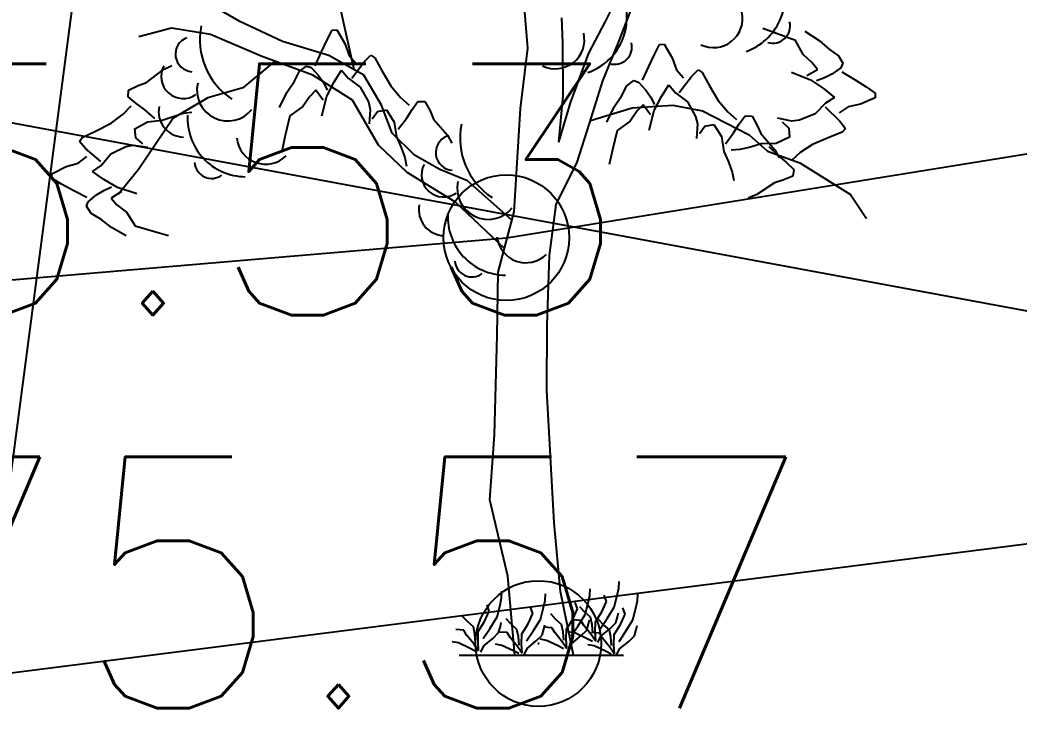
# Model space of a CAD drawing. Header units: millimetres. Extents: x 524954 to 526204, y 9523489 to 9524010.
# Drawn here: x 525456.763 to 525460.741, y 9523649.047 to 9523651.88 of the extents above; entities that cross this region are included whole.
import ezdxf

# ---------------------------------------------------------------- set-up
doc = ezdxf.new("R2010")
doc.units = ezdxf.units.MM
doc.header["$PDMODE"] = 32
doc.header["$PDSIZE"] = 0.5
doc.linetypes.add('ACAD_ISO12W100', pattern=[21, 12, -3, 0, -3, 0, -3])
for name, color, linetype in [('Arbre', 34, 'ACAD_ISO12W100'), ('Bord_Route_Existante', 6, 'Continuous'), ("Route - Bretelle d'entrée - Tabulations", 7, 'Continuous'), ('Route - Route de la corniche de Brazzaville - Restitution en plan - GEM_VOIE 2', 7, 'Continuous'), ('TopoAlt', 3, 'Continuous'), ('TOPOJIS', 7, 'Continuous')]:
    doc.layers.add(name, color=color, linetype=linetype)
doc.layers.add('Bord_Route_Existante_POLY3D', color=6, linetype='Continuous', plot=False)
doc.layers.add('Trottoir', color=7, linetype='Continuous', true_color=0xff6666)
doc.styles.add('Simplex 1.0', font='Simplex.shx', dxfattribs={"width": 0.99, "height": 1})

# ---------------------------------------------------------------- blocks, each defined once
blk = doc.blocks.new('TCPOINT M')
at = {"color": 0}
blk.add_point((0, 0), dxfattribs=at)
at = {"layer": 'TopoAlt', "style": 'Simplex 1.0', "width": 0.99}
blk.add_attdef('ALT', (0.15, 0.15), '', height=1, dxfattribs=at)
blk = doc.blocks.new('v088')
at = {"linetype": 'Continuous'}
for p, q in [((-0.1073, 4.8293), (-0.1646, 5.4873)), ((0.5102, 5.0412), (0.6713, 5.3679)), ((-1.5592, 4.9668), (-1.6346, 5.3011)), ((0.6191, 4.888), (0.7312, 5.1764)), ((-2.4003, 5.0425), (-2.6206, 5.1685)), ((-2.0611, 4.8817), (-2.4003, 5.0425)), ((0.1717, 4.8724), (0.1613, 5.0712)), ((0.3786, 4.7897), (0.5102, 5.0412)), ((-2.9464, 4.9876), (-3.2062, 4.92)), ((-2.6344, 4.9381), (-2.9464, 4.9876)), ((-2.2328, 4.7662), (-2.6344, 4.9381)), ((-1.4917, 4.6586), (-1.5592, 4.9668)), ((-1.6919, 4.7713), (-2.0611, 4.8817)), ((0.1743, 4.4496), (0.1717, 4.8724)), ((0.489, 4.5681), (0.6191, 4.888)), ((-0.1657, 4.3492), (-0.1073, 4.8293)), ((0.2314, 4.3948), (0.3786, 4.7897)), ((-2.1227, 4.7254), (-2.3768, 4.5144)), ((-1.8192, 4.6131), (-2.2328, 4.7662)), ((-1.415, 4.6154), (-1.6919, 4.7713)), ((-1.2732, 4.3758), (-1.415, 4.6154)), ((-1.5041, 4.4145), (-1.8192, 4.6131)), ((0.3841, 4.2301), (0.489, 4.5681)), ((-2.3768, 4.5144), (-2.655, 4.434)), ((-2.655, 4.434), (-2.9315, 4.2727)), ((-1.2976, 4.0581), (-1.5041, 4.4145)), ((-1.1877, 4.1537), (-1.2732, 4.3758)), ((0.1384, 4.0819), (0.1743, 4.4496)), ((0.1384, 4.0819), (0.2314, 4.3948)), ((-0.2169, 3.5272), (-0.1657, 4.3492)), ((0.3911, 4.2526), (0.7235, 4.3553)), ((0.7235, 4.3553), (1.0465, 4.3745)), ((1.0465, 4.3745), (1.2838, 4.3297)), ((1.2838, 4.3297), (1.6547, 4.1385)), ((-2.9315, 4.2727), (-3.209, 3.8627)), ((0.2848, 3.9233), (0.3841, 4.2301)), ((-1.0099, 3.9771), (-1.1877, 4.1537)), ((1.6547, 4.1385), (1.8004, 4.0109)), ((-1.0692, 3.839), (-1.2976, 4.0581)), ((1.8004, 4.0109), (2.0573, 3.9168)), ((-0.8085, 3.8631), (-1.0099, 3.9771)), ((0.1177, 3.584), (0.2848, 3.9233)), ((2.0573, 3.9168), (2.4606, 3.664)), ((-3.209, 3.8627), (-3.3666, 3.6666)), ((-0.6849, 3.6045), (-1.0692, 3.839)), ((-0.589, 3.7744), (-0.8085, 3.8631)), ((-0.2343, 3.4611), (-0.589, 3.7744)), ((2.4606, 3.664), (2.589, 3.4739)), ((-0.2941, 3.234), (-0.6849, 3.6045)), ((0.064, 3.1786), (0.1177, 3.584)), ((-0.3436, 3.0457), (-0.2169, 3.5272)), ((0.0445, 2.6247), (0.064, 3.1786)), ((-0.3518, 2.5418), (-0.3436, 3.0457)), ((0.0429, 2.1085), (0.0445, 2.6247)), ((-0.3726, 1.7516), (-0.3518, 2.5418)), ((0.1022, 1.0525), (0.0429, 2.1085)), ((-0.4115, 1.2346), (-0.3726, 1.7516)), ((-0.2683, 0.6281), (-0.4115, 1.2346)), ((0.151, 0.5063), (0.1022, 1.0525)), ((-0.2127, 0), (-0.2683, 0.6281)), ((0.2565, 0), (0.151, 0.5063)), ((-0.6539, 0), (0.6539, 0))]:
    blk.add_line(p, q, dxfattribs=at)
at = {"color": 3, "linetype": 'Continuous'}
for p, q in [((-1.7068, 4.8945), (-1.6668, 4.9726)), ((-1.6668, 4.9726), (-1.6283, 4.976)), ((-1.6283, 4.976), (-1.5645, 4.8667)), ((1.8724, 4.9461), (1.762, 4.9854)), ((2.0224, 4.89), (1.8724, 4.9461)), ((2.0987, 4.9642), (2.2113, 4.8904)), ((-1.7514, 4.7999), (-1.7068, 4.8945)), ((-1.5645, 4.8667), (-1.5307, 4.7714)), ((0.8993, 4.7791), (0.9393, 4.8572)), ((0.9393, 4.8572), (0.9778, 4.8606)), ((0.9778, 4.8606), (1.0416, 4.7513)), ((2.0834, 4.7783), (2.0224, 4.89)), ((2.2113, 4.8904), (2.2929, 4.8185)), ((-1.8008, 4.6887), (-1.7514, 4.7999)), ((0.8546, 4.6845), (0.8993, 4.7791)), ((2.1569, 4.7135), (2.0834, 4.7783)), ((2.2929, 4.8185), (2.3654, 4.7691)), ((-1.5307, 4.7714), (-1.4755, 4.7074)), ((-1.5083, 4.5916), (-1.4112, 4.7196)), ((-1.4112, 4.7196), (-1.3587, 4.7727)), ((-1.3587, 4.7727), (-1.3272, 4.7513)), ((-1.3272, 4.7513), (-1.2679, 4.6451)), ((1.0416, 4.7513), (1.0754, 4.656)), ((2.1989, 4.6584), (2.1569, 4.7135)), ((2.3654, 4.7691), (2.4, 4.7096)), ((2.4, 4.7096), (2.383, 4.6739)), ((-3.1435, 4.5571), (-3.0095, 4.66)), ((-3.0095, 4.66), (-2.9439, 4.6918)), ((-1.9657, 4.5674), (-1.9257, 4.6454)), ((-1.9257, 4.6454), (-1.871, 4.6871)), ((-1.871, 4.6871), (-1.8334, 4.6747)), ((-1.8334, 4.6747), (-1.7744, 4.6115)), ((-1.6512, 4.5605), (-1.5907, 4.6542)), ((-1.5907, 4.6542), (-1.5392, 4.5896)), ((-1.2679, 4.6451), (-1.1988, 4.529)), ((0.8053, 4.5733), (0.8546, 4.6845)), ((1.0754, 4.656), (1.1306, 4.592)), ((1.1948, 4.6042), (1.2474, 4.6573)), ((1.2474, 4.6573), (1.2789, 4.6359)), ((1.2789, 4.6359), (1.3382, 4.5297)), ((1.9921, 4.6376), (2.1424, 4.5777)), ((2.1133, 4.6106), (2.1989, 4.6584)), ((2.3129, 4.6232), (2.2532, 4.5924)), ((2.383, 4.6739), (2.3129, 4.6232)), ((2.3928, 4.6398), (2.497, 4.577)), ((-3.2101, 4.5328), (-3.1435, 4.5571)), ((-2.0269, 4.4774), (-1.9657, 4.5674)), ((-1.7744, 4.6115), (-1.7365, 4.5561)), ((-1.7365, 4.5561), (-1.7054, 4.4954)), ((-1.7081, 4.4479), (-1.6512, 4.5605)), ((-1.5392, 4.5896), (-1.4434, 4.5178)), ((0.6804, 4.53), (0.7351, 4.5718)), ((0.7351, 4.5718), (0.7727, 4.5593)), ((0.7727, 4.5593), (0.8317, 4.4961)), ((0.9549, 4.4451), (1.0154, 4.5388)), ((1.0154, 4.5388), (1.0668, 4.4742)), ((1.0978, 4.4762), (1.1948, 4.6042)), ((2.1424, 4.5777), (2.247, 4.5072)), ((2.2532, 4.5924), (2.1892, 4.5691)), ((2.497, 4.577), (2.5853, 4.5209)), ((-3.2911, 4.4407), (-3.2867, 4.4956)), ((-3.2867, 4.4956), (-3.2101, 4.5328)), ((-2.0862, 4.3565), (-2.0269, 4.4774)), ((-1.7952, 4.494), (-1.8447, 4.4455)), ((-1.7371, 4.415), (-1.7952, 4.494)), ((-1.4434, 4.5178), (-1.3781, 4.401)), ((-1.1988, 4.529), (-1.1228, 4.4377)), ((0.6404, 4.452), (0.6804, 4.53)), ((0.8317, 4.4961), (0.8696, 4.4407)), ((1.0668, 4.4742), (1.1627, 4.4024)), ((1.3382, 4.5297), (1.4072, 4.4136)), ((2.247, 4.5072), (2.3325, 4.4356)), ((2.5853, 4.5209), (2.6578, 4.4715)), ((2.6578, 4.4715), (2.6564, 4.4329)), ((-3.2303, 4.3905), (-3.2911, 4.4407)), ((-3.1617, 4.3413), (-3.2303, 4.3905)), ((-1.8447, 4.4455), (-1.8998, 4.3645)), ((-1.7488, 4.2914), (-1.7081, 4.4479)), ((-1.3781, 4.401), (-1.3629, 4.3412)), ((-1.1228, 4.4377), (-1.0524, 4.3767)), ((-1.0302, 4.3418), (-0.9835, 4.4054)), ((-0.9835, 4.4054), (-0.9285, 4.4041)), ((-0.9285, 4.4041), (-0.8869, 4.3298)), ((0.5791, 4.362), (0.6404, 4.452)), ((0.8109, 4.3786), (0.7614, 4.3301)), ((0.869, 4.2996), (0.8109, 4.3786)), ((0.8696, 4.4407), (0.9007, 4.38)), ((0.898, 4.3325), (0.9549, 4.4451)), ((1.1627, 4.4024), (1.228, 4.2856)), ((1.4072, 4.4136), (1.4833, 4.3223)), ((2.262, 4.3926), (2.1788, 4.3064)), ((2.3325, 4.4356), (2.262, 4.3926)), ((2.5401, 4.3831), (2.4412, 4.3615)), ((2.6564, 4.4329), (2.5401, 4.3831)), ((-3.4268, 4.2328), (-3.3314, 4.3035)), ((-3.3314, 4.3035), (-3.2664, 4.3702)), ((-3.0788, 4.2707), (-3.1617, 4.3413)), ((-2.9333, 4.2859), (-2.8514, 4.3121)), ((-2.8514, 4.3121), (-2.7828, 4.3211)), ((-1.8998, 4.3645), (-2.0031, 4.2901)), ((-1.3629, 4.3412), (-1.3723, 4.2259)), ((-1.3485, 4.2656), (-1.3049, 4.3248)), ((-1.3049, 4.3248), (-1.2331, 4.3384)), ((-1.2331, 4.3384), (-1.1715, 4.2405)), ((-1.0754, 4.2705), (-1.0302, 4.3418)), ((-0.8869, 4.3298), (-0.8589, 4.2646)), ((0.5199, 4.2411), (0.5791, 4.362)), ((0.7614, 4.3301), (0.7063, 4.2491)), ((0.8572, 4.176), (0.898, 4.3325)), ((1.4833, 4.3223), (1.5536, 4.2613)), ((2.1788, 4.3064), (2.0548, 4.2561)), ((2.2601, 4.3616), (2.3751, 4.2494)), ((2.4412, 4.3615), (2.371, 4.3146)), ((-3.5467, 4.1705), (-3.4268, 4.2328)), ((-3.2386, 4.1877), (-3.1373, 4.2436)), ((-3.1373, 4.2436), (-3.0186, 4.2553)), ((-3.0186, 4.2553), (-2.9333, 4.2859)), ((-2.0031, 4.2901), (-2.0401, 4.1343)), ((-1.1715, 4.2405), (-1.153, 4.1227)), ((-1.1411, 4.1837), (-1.0754, 4.2705)), ((-0.8589, 4.2646), (-0.7485, 4.1368)), ((0.7063, 4.2491), (0.603, 4.1747)), ((1.228, 4.2856), (1.2432, 4.2258)), ((1.2432, 4.2258), (1.2338, 4.1105)), ((1.3011, 4.2094), (1.373, 4.223)), ((1.373, 4.223), (1.4346, 4.1251)), ((1.5307, 4.1551), (1.5759, 4.2264)), ((1.5759, 4.2264), (1.6226, 4.29)), ((1.6226, 4.29), (1.6776, 4.2887)), ((1.6776, 4.2887), (1.7191, 4.2144)), ((1.9936, 4.2484), (1.8803, 4.2721)), ((1.9168, 4.2436), (1.9701, 4.193)), ((2.0548, 4.2561), (1.9936, 4.2484)), ((2.3751, 4.2494), (2.4212, 4.1906)), ((-3.6561, 4.1174), (-3.5467, 4.1705)), ((-3.2291, 4.1152), (-3.2386, 4.1877)), ((-0.7485, 4.1368), (-0.7129, 4.0731)), ((0.603, 4.1747), (0.566, 4.0189)), ((1.2576, 4.1502), (1.3011, 4.2094)), ((1.465, 4.0683), (1.5307, 4.1551)), ((1.7191, 4.2144), (1.7472, 4.1493)), ((1.7472, 4.1493), (1.8576, 4.0214)), ((1.9701, 4.193), (1.9747, 4.12)), ((2.396, 4.1621), (2.2833, 4.1164)), ((2.4212, 4.1906), (2.396, 4.1621)), ((-3.6793, 4.0872), (-3.6561, 4.1174)), ((-3.6294, 4.0317), (-3.6793, 4.0872)), ((-3.3093, 4.0465), (-3.2488, 4.0583)), ((-3.2488, 4.0583), (-3.1342, 4.0423)), ((-3.1725, 4.0683), (-3.2291, 4.1152)), ((-2.0401, 4.1343), (-2.0653, 4.0199)), ((-1.153, 4.1227), (-1.1176, 4.0393)), ((1.4346, 4.1251), (1.4531, 4.0073)), ((1.7506, 4.0673), (1.6636, 4.0426)), ((1.8699, 4.071), (1.7506, 4.0673)), ((1.9747, 4.12), (1.8699, 4.071)), ((2.1595, 4.0623), (2.0595, 3.9982)), ((2.2833, 4.1164), (2.1595, 4.0623)), ((-3.5071, 3.9275), (-3.6294, 4.0317)), ((-3.5069, 3.8964), (-3.4297, 3.988)), ((-3.4297, 3.988), (-3.3093, 4.0465)), ((-1.1176, 4.0393), (-1.0867, 3.9591)), ((0.566, 4.0189), (0.5407, 3.9045)), ((1.4531, 4.0073), (1.4885, 3.9239)), ((1.5801, 4.0219), (1.511, 4.0175)), ((1.6636, 4.0426), (1.5801, 4.0219)), ((1.8097, 4.0479), (1.8877, 3.9719)), ((1.8576, 4.0214), (1.8932, 3.9577)), ((2.0595, 3.9982), (1.9902, 3.936)), ((-3.785, 3.8871), (-3.6878, 3.9154)), ((-3.6878, 3.9154), (-3.6208, 3.9668)), ((-1.0867, 3.9591), (-1.0738, 3.891)), ((1.4885, 3.9239), (1.5194, 3.8437)), ((1.8877, 3.9719), (1.9528, 3.9182)), ((1.9528, 3.9182), (2.0102, 3.864)), ((-3.8977, 3.8297), (-3.785, 3.8871)), ((-3.8965, 3.791), (-3.8977, 3.8297)), ((-3.5743, 3.8488), (-3.5069, 3.8964)), ((-3.4842, 3.783), (-3.5743, 3.8488)), ((1.5194, 3.8437), (1.5323, 3.7756)), ((2.0102, 3.864), (2.002, 3.8096)), ((-3.8209, 3.7466), (-3.8965, 3.791)), ((-3.729, 3.6966), (-3.8209, 3.7466)), ((-3.3751, 3.7197), (-3.4842, 3.783)), ((1.855, 3.7579), (1.7144, 3.6642)), ((1.9231, 3.7776), (1.855, 3.7579)), ((2.002, 3.8096), (1.9231, 3.7776)), ((-3.6208, 3.641), (-3.729, 3.6966)), ((-3.6087, 3.6076), (-3.5422, 3.6629)), ((-3.5422, 3.6629), (-3.4847, 3.6976)), ((-3.4847, 3.6976), (-3.4223, 3.7252)), ((-3.3439, 3.6889), (-3.4261, 3.6355)), ((-3.2212, 3.6701), (-3.3751, 3.7197)), ((1.7144, 3.6642), (1.6468, 3.6368)), ((-3.6232, 3.5708), (-3.6087, 3.6076)), ((-3.4261, 3.6355), (-3.3805, 3.5833)), ((-3.3805, 3.5833), (-3.3028, 3.5236)), ((-3.5847, 3.5138), (-3.6232, 3.5708)), ((-3.5091, 3.4694), (-3.5847, 3.5138)), ((-3.3028, 3.5236), (-3.2344, 3.4162)), ((-3.4228, 3.4031), (-3.5091, 3.4694)), ((-3.3055, 3.337), (-3.4228, 3.4031)), ((-3.2344, 3.4162), (-3.081, 3.3703)), ((-3.081, 3.3703), (-2.9682, 3.3386)), ((0.6155, 0.5313), (0.6179, 0.5842)), ((-0.3173, 0.4544), (-0.3149, 0.5073)), ((0.0288, 0.4351), (0.0313, 0.488)), ((0.3847, 0.4736), (0.3871, 0.5265)), ((0.6034, 0.4736), (0.6155, 0.5313)), ((0.7645, 0.4303), (0.7669, 0.4832)), ((-0.4159, 0.3486), (-0.4327, 0.3991)), ((-0.3294, 0.3967), (-0.3173, 0.4544)), ((0.0168, 0.3774), (0.0288, 0.4351)), ((0.2861, 0.3678), (0.2693, 0.4183)), ((0.3486, 0.3221), (0.3726, 0.4159)), ((0.3726, 0.4159), (0.3847, 0.4736)), ((0.4808, 0.3438), (0.5169, 0.4255)), ((0.5169, 0.4255), (0.5001, 0.476)), ((0.5794, 0.3798), (0.6034, 0.4736)), ((0.7525, 0.3726), (0.7645, 0.4303)), ((-0.452, 0.2669), (-0.4159, 0.3486)), ((-0.3534, 0.3029), (-0.3294, 0.3967)), ((-0.1058, 0.2476), (-0.0697, 0.3294)), ((-0.0697, 0.3294), (-0.0865, 0.3798)), ((-0.0072, 0.2837), (0.0168, 0.3774)), ((0.1154, 0.2837), (0.0745, 0.327)), ((0.25, 0.2861), (0.2861, 0.3678)), ((0.2933, 0.2332), (0.3486, 0.3221)), ((0.3462, 0.3414), (0.3053, 0.3847)), ((0.3919, 0.3005), (0.3462, 0.3414)), ((0.4303, 0.2645), (0.4808, 0.3438)), ((0.5241, 0.2909), (0.5794, 0.3798)), ((0.6058, 0.3029), (0.6131, 0.3366)), ((0.6299, 0.2428), (0.6659, 0.3246)), ((0.6659, 0.3246), (0.6491, 0.375)), ((0.7285, 0.2789), (0.7525, 0.3726)), ((-0.5866, 0.2645), (-0.6275, 0.3077)), ((-0.5409, 0.2236), (-0.5866, 0.2645)), ((-0.5025, 0.1875), (-0.452, 0.2669)), ((-0.4087, 0.214), (-0.3534, 0.3029)), ((-0.327, 0.226), (-0.3197, 0.2596)), ((-0.2404, 0.2452), (-0.2813, 0.2885)), ((-0.1947, 0.2043), (-0.2404, 0.2452)), ((-0.1563, 0.1683), (-0.1058, 0.2476)), ((-0.0625, 0.1947), (-0.0072, 0.2837)), ((0.0192, 0.2068), (0.0264, 0.2404)), ((0.1611, 0.2428), (0.1154, 0.2837)), ((0.1731, 0.1851), (0.1611, 0.2428)), ((0.1995, 0.2068), (0.25, 0.2861)), ((0.3149, 0.2741), (0.25, 0.2789)), ((0.3366, 0.2356), (0.3149, 0.2741)), ((0.3606, 0.1971), (0.375, 0.2452)), ((0.375, 0.2452), (0.3823, 0.2789)), ((0.4039, 0.2428), (0.3919, 0.3005)), ((0.4087, 0.1755), (0.4039, 0.2428)), ((0.4279, 0.1827), (0.4303, 0.2645)), ((0.4953, 0.2404), (0.4544, 0.2837)), ((0.4688, 0.2092), (0.5241, 0.2909)), ((0.5409, 0.1995), (0.4953, 0.2404)), ((0.5457, 0.2092), (0.5914, 0.2548)), ((0.5794, 0.1635), (0.6299, 0.2428)), ((0.5914, 0.2548), (0.6058, 0.3029)), ((0.6732, 0.1899), (0.7285, 0.2789)), ((-0.6179, 0.1971), (-0.6828, 0.2019)), ((-0.5962, 0.1587), (-0.6179, 0.1971)), ((-0.5289, 0.1659), (-0.5409, 0.2236)), ((-0.5241, 0.0986), (-0.5289, 0.1659)), ((-0.5049, 0.1058), (-0.5025, 0.1875)), ((-0.464, 0.1322), (-0.4087, 0.214)), ((-0.3871, 0.1322), (-0.3414, 0.1779)), ((-0.3414, 0.1779), (-0.327, 0.226)), ((-0.2717, 0.1779), (-0.3366, 0.1827)), ((-0.25, 0.1394), (-0.2717, 0.1779)), ((-0.1827, 0.1467), (-0.1947, 0.2043)), ((-0.1587, 0.0865), (-0.1563, 0.1683)), ((-0.1178, 0.113), (-0.0625, 0.1947)), ((0.0048, 0.1587), (0.0192, 0.2068)), ((0.0841, 0.2164), (0.0192, 0.2212)), ((0.1058, 0.1779), (0.0841, 0.2164)), ((0.1659, 0.1058), (0.1058, 0.1779)), ((0.1779, 0.1178), (0.1731, 0.1851)), ((0.1971, 0.125), (0.1995, 0.2068)), ((0.2717, 0.1731), (0.2212, 0.1827)), ((0.238, 0.1515), (0.2933, 0.2332)), ((0.3654, 0.1298), (0.2717, 0.1731)), ((0.3149, 0.1515), (0.3606, 0.1971)), ((0.3967, 0.1635), (0.3366, 0.2356)), ((0.4327, 0.1082), (0.3967, 0.1635)), ((0.464, 0.1731), (0.3991, 0.1779)), ((0.4327, 0.113), (0.4279, 0.1827)), ((0.4856, 0.1346), (0.464, 0.1731)), ((0.4736, 0.1491), (0.5457, 0.2092)), ((0.5529, 0.1418), (0.5409, 0.1995)), ((0.577, 0.0817), (0.5794, 0.1635)), ((0.6179, 0.1082), (0.6732, 0.1899)), ((0.7405, 0.1539), (0.7549, 0.2019)), ((0.7549, 0.2019), (0.7621, 0.2356)), ((-0.6611, 0.0962), (-0.7116, 0.1058)), ((-0.5674, 0.0529), (-0.6611, 0.0962)), ((-0.5361, 0.0865), (-0.5962, 0.1587)), ((-0.5001, 0.0313), (-0.5361, 0.0865)), ((-0.5001, 0.0361), (-0.5049, 0.1058)), ((-0.4592, 0.0721), (-0.3871, 0.1322)), ((-0.3149, 0.0769), (-0.3654, 0.0865)), ((-0.1899, 0.0673), (-0.25, 0.1394)), ((-0.1779, 0.0793), (-0.1827, 0.1467)), ((-0.1539, 0.0168), (-0.1587, 0.0865)), ((-0.113, 0.0529), (-0.0409, 0.113)), ((-0.0409, 0.113), (0.0048, 0.1587)), ((0.0409, 0.1154), (-0.0096, 0.125)), ((0.1346, 0.0721), (0.0409, 0.1154)), ((0.2019, 0.0505), (0.1659, 0.1058)), ((0.2019, 0.0553), (0.1971, 0.125)), ((0.2188, 0.0409), (0.2428, 0.0914)), ((0.2428, 0.0914), (0.3149, 0.1515)), ((0.4063, 0.1082), (0.3654, 0.1298)), ((0.4207, 0.0721), (0.3702, 0.0817)), ((0.4496, 0.0986), (0.4736, 0.1491)), ((0.5457, 0.0625), (0.4856, 0.1346)), ((0.5578, 0.0745), (0.5529, 0.1418)), ((0.5818, 0.012), (0.577, 0.0817)), ((0.6227, 0.0481), (0.6948, 0.1082)), ((0.6948, 0.1082), (0.7405, 0.1539)), ((-0.5265, 0.0313), (-0.5674, 0.0529)), ((-0.4832, 0.0216), (-0.4592, 0.0721)), ((-0.2212, 0.0337), (-0.3149, 0.0769)), ((-0.1803, 0.012), (-0.2212, 0.0337)), ((-0.1539, 0.012), (-0.1899, 0.0673)), ((-0.137, 0.0024), (-0.113, 0.0529)), ((0.1755, 0.0505), (0.1346, 0.0721)), ((0.5145, 0.0288), (0.4207, 0.0721)), ((0.5554, 0.0072), (0.5145, 0.0288)), ((0.5818, 0.0072), (0.5457, 0.0625)), ((0.5986, -0.0024), (0.6227, 0.0481))]:
    blk.add_line(p, q, dxfattribs=at)
for centre, major_axis, start_param, end_param in [((1.4749, 5.2432), (0.3298, 0.3298), 4.265936, 5.872819), ((0.2152, 5.0749), (-0.3298, 0.3298), 2.69514, 4.302022), ((1.3699, 5.0654), (-0.1641, 0.1641), 1.908121, 4.146545), ((1.844, 5.0056), (-0.0964, 0.0964), 2.051824, 4.174223), ((-2.1547, 4.8961), (-0.3995, 0.3995), 0.587708, 1.773422), ((0.1101, 4.8971), (-0.1641, 0.1641), 1.908121, 4.146545), ((-2.774, 4.7815), (-0.099, 0.099), -0.421529, 2.292047), ((0.5842, 4.8373), (0.0964, 0.0964), 3.62262, 5.745019), ((-2.8514, 4.6047), (-0.1246, 0.1246), 0.293965, 2.957824), ((-2.4968, 4.4965), (0.1741, 0.1741), 2.133893, 4.816631), ((-2.8441, 4.3258), (-0.1445, 0.1445), 0.590553, 2.325666), ((-2.352, 4.2724), (0.3298, 0.3298), 2.307735, 3.914618), ((-0.0823, 4.1124), (0.3995, 0.3995), 2.158504, 3.344219), ((-2.1954, 4.1377), (0.1641, 0.1641), 2.463212, 4.701636), ((-0.7016, 3.9977), (0.099, 0.099), 1.149268, 3.862844), ((-2.6253, 3.929), (0.0964, 0.0964), 2.435534, 4.557933), ((-0.779, 3.821), (0.1246, 0.1246), 1.864761, 4.52862), ((-0.4244, 3.7128), (0.1741, 0.1741), 2.133893, 4.816631), ((-0.7718, 3.542), (-0.1445, 0.1445), 0.590553, 2.325666), ((-0.2796, 3.4886), (0.3298, 0.3298), 2.307735, 3.914618), ((-0.1231, 3.3539), (0.1641, 0.1641), 2.463212, 4.701636), ((-0.5529, 3.1452), (0.0964, 0.0964), 2.435534, 4.557933)]:
    blk.add_ellipse(centre, major_axis=major_axis, ratio=1, start_param=start_param, end_param=end_param, dxfattribs=at)

msp = doc.modelspace()

# ---------------------------------------------------------------- linework, layer by layer
at = {"layer": 'Bord_Route_Existante', "flags": 128}
msp.add_lwpolyline([(525366.9523, 9523679.2507), (525366.9539, 9523679.2499), (525373.6128, 9523675.331), (525387.934, 9523667.3507), (525398.7881, 9523661.5225), (525418.6803, 9523653.8046), (525430.8795, 9523651.5251), (525439.7007, 9523650.4379), (525443.7574, 9523650.2509), (525454.4846, 9523650.6552), (525458.6999, 9523651.0135), (525461.1124, 9523651.4025), (525467.9448, 9523652.3852)], dxfattribs=at)
at = {"layer": 'Bord_Route_Existante_POLY3D'}
msp.add_polyline3d([(525366.9523, 9523679.2507, 0), (525366.9539, 9523679.2499, 275.85), (525373.6128, 9523675.331, 275.95), (525373.7024, 9523675.2667, 275.81), (525387.934, 9523667.3507, 275.81), (525398.7881, 9523661.5225, 275.81), (525418.6803, 9523653.8046, 275.78), (525430.8795, 9523651.5251, 275.75), (525439.7007, 9523650.4379, 275.63), (525443.7574, 9523650.2509, 275.61), (525454.4846, 9523650.6552, 275.53), (525458.6999, 9523651.0135, 275.49), (525461.1124, 9523651.4025, 275.48), (525467.9448, 9523652.3852, 275.63)], dxfattribs=at)
at = {"layer": "Route - Bretelle d'entrée - Tabulations"}
msp.add_line((525455.846, 9523643.3684), (525458.4531, 9523663.1978), dxfattribs=at)
at = {"layer": 'Route - Route de la corniche de Brazzaville - Restitution en plan - GEM_VOIE 2', "flags": 128}
msp.add_lwpolyline([(525359.0582, 9523689.6507), (525365.7433, 9523685.9106), (525367.7372, 9523684.7951), (525374.3587, 9523680.8704), (525378.5385, 9523678.4568), (525382.768, 9523676.1261), (525387.0455, 9523673.8794), (525391.3694, 9523671.7176), (525395.7379, 9523669.6417), (525400.1493, 9523667.6526), (525404.4676, 9523665.807), (525409.0941, 9523663.9383), (525413.6239, 9523662.2149), (525418.1897, 9523660.5815), (525420.2875, 9523659.8654), (525423.8722, 9523658.7922), (525427.473, 9523657.7743), (525432.1626, 9523656.538), (525436.8761, 9523655.3957), (525441.6115, 9523654.3479), (525446.3669, 9523653.395), (525456.166, 9523651.5759), (525465.9985, 9523649.7532)], dxfattribs=at)
at = {"layer": 'Trottoir', "flags": 128}
msp.add_lwpolyline([(525417.9887, 9523652.3154), (525421.3237, 9523651.6989), (525428.4567, 9523650.1804), (525435.1507, 9523649.3162), (525442.1548, 9523648.5841), (525449.1021, 9523648.8463), (525455.2231, 9523649.091), (525462.4088, 9523650.0032), (525462.4088, 9523650.0032), (525470.1084, 9523651.3291)], dxfattribs=at)

# ---------------------------------------------------------------- block references
at = {"layer": 'Arbre', "xscale": 0.5, "yscale": 0.5, "zscale": 0.5}
msp.add_blockref('v088', (525458.8395, 9523649.3529), dxfattribs=at)
at = {"layer": 'TOPOJIS'}
ref = msp.add_blockref('TCPOINT M', (525454.4846, 9523650.6552, 275.53), dxfattribs=at)
ref.add_attrib('ALT', '275.53', (525454.5346, 9523650.7052, 275.53), dxfattribs={"layer": 'TopoAlt', "height": 1, "style": 'Simplex 1.0', "width": 0.99})
for p in [(525458.6999, 9523651.0135, 275.49), (525458.8275, 9523649.3986, 275.54)]:
    msp.add_blockref('TCPOINT M', p, dxfattribs=at)
ref = msp.add_blockref('TCPOINT M', (525455.2231, 9523649.091, 275.57), dxfattribs=at)
ref.add_attrib('ALT', '275.57', (525455.2731, 9523649.141, 275.57), dxfattribs={"layer": 'TopoAlt', "height": 1, "style": 'Simplex 1.0', "width": 0.99})

doc.saveas('drawing.dxf')
